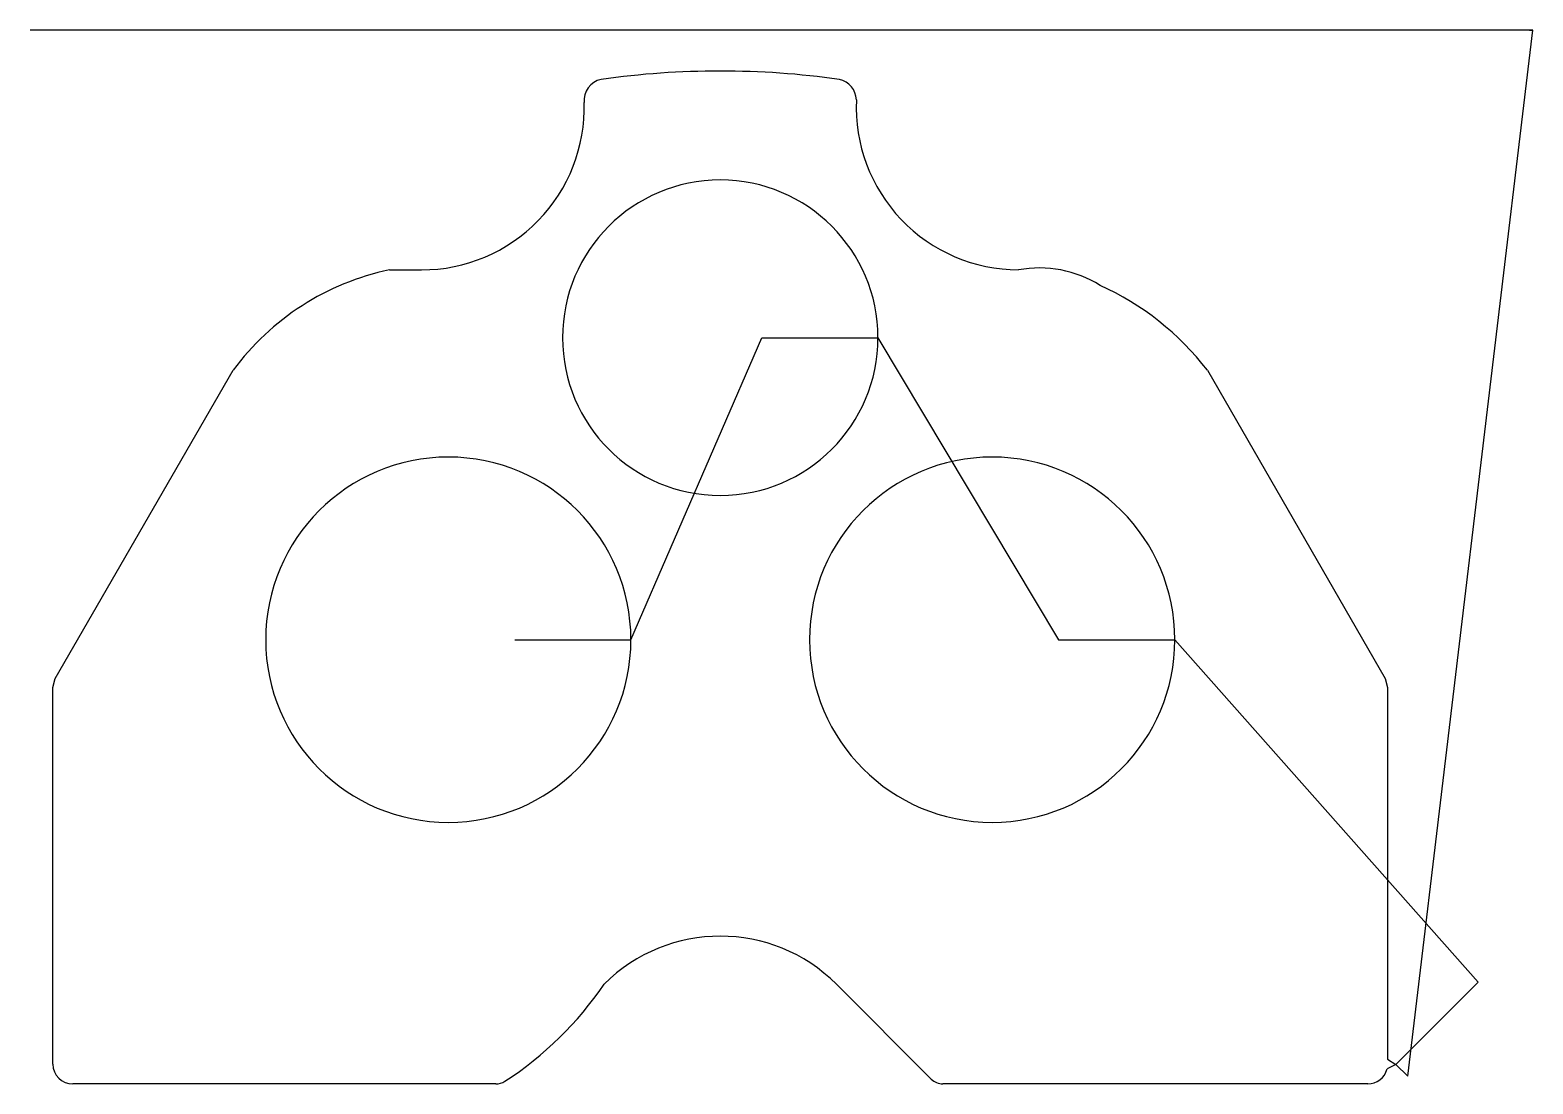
# Model space of a CAD drawing. Header units: metres. Extents: x 449 to 902, y 7 to 324.
import ezdxf

# ---------------------------------------------------------------- set-up
doc = ezdxf.new("R2010")
doc.units = ezdxf.units.M

msp = doc.modelspace()

# ---------------------------------------------------------------- linework, layer by layer
at = {"layer": 'TOOL_0'}
for p, q in [((449.996, 324.315), (448.996, 324.315)), ((900.608, 324.315), (449.996, 324.315)), ((863.893, 9.276), (901.608, 324.315)), ((901.608, 324.315), (900.608, 324.315)), ((900.608, 324.315), (901.608, 324.315)), ((901.608, 324.315), (900.608, 324.315)), ((557.235, 252.106), (566.904, 252.106)), ((629.958, 140.735), (669.357, 231.668)), ((669.357, 231.668), (704.357, 231.668)), ((704.357, 231.668), (758.755, 140.735)), ((456.594, 129.103), (510.144, 221.855)), ((803.562, 221.863), (857.118, 129.102)), ((594.958, 140.735), (629.958, 140.735)), ((758.755, 140.735), (793.755, 140.735)), ((793.755, 140.735), (885.106, 37.563)), ((455.856, 126.349), (456.594, 129.103)), ((857.118, 129.102), (857.856, 126.348)), ((455.856, 12.967), (455.856, 126.349)), ((857.856, 126.348), (857.856, 14.472)), ((720.395, 8.432), (691.858, 36.969)), ((885.106, 37.563), (860.358, 12.814)), ((857.856, 14.472), (860.357, 12.812)), ((860.358, 12.814), (857.669, 11.479)), ((860.357, 12.812), (863.893, 9.276)), ((589.3, 6.967), (461.856, 6.967)), ((851.856, 6.967), (723.931, 6.967))]:
    msp.add_line(p, q, dxfattribs=at)
for centre, radius, start, end in [((622.361, 303.101), 6.508, 102.2528, 185.67906), ((656.855, 53.966), 258, 82.00689, 97.99289), ((691.347, 303.096), 6.513, 1.76875, 77.73074), ((746.807, 301.105), 49, 177.43604, 269.89242), ((566.904, 301.106), 49, 270, 1.57994), ((656.857, 231.668), 47.5, 0, 180), ((573.442, 175.099), 78.694, 101.8851, 143.54803), ((752.964, 218.204), 34.472, 57.97982, 100.44414), ((736.315, 170.07), 84.881, 37.60312, 65.70202), ((656.857, 231.668), 47.5, 180, 0), ((574.958, 140.735), 55, 0, 180), ((738.755, 140.735), 55, 0, 180), ((574.958, 140.735), 55, 180, 0), ((738.755, 140.735), 55, 180, 0), ((656.856, 1.967), 49.5, 45, 134.94516), ((533.912, 97.021), 106.499, 303.07231, 325.6974), ((461.856, 12.967), 6, 180, 270), ((851.857, 12.967), 5.999, 269.99045, 345.63948), ((589.271, 12.068), 5.1, 270.32573, 302.72105), ((723.955, 12.025), 5.058, 225.26433, 269.72814)]:
    msp.add_arc(centre, radius, start, end, dxfattribs=at)

doc.saveas('drawing.dxf')
